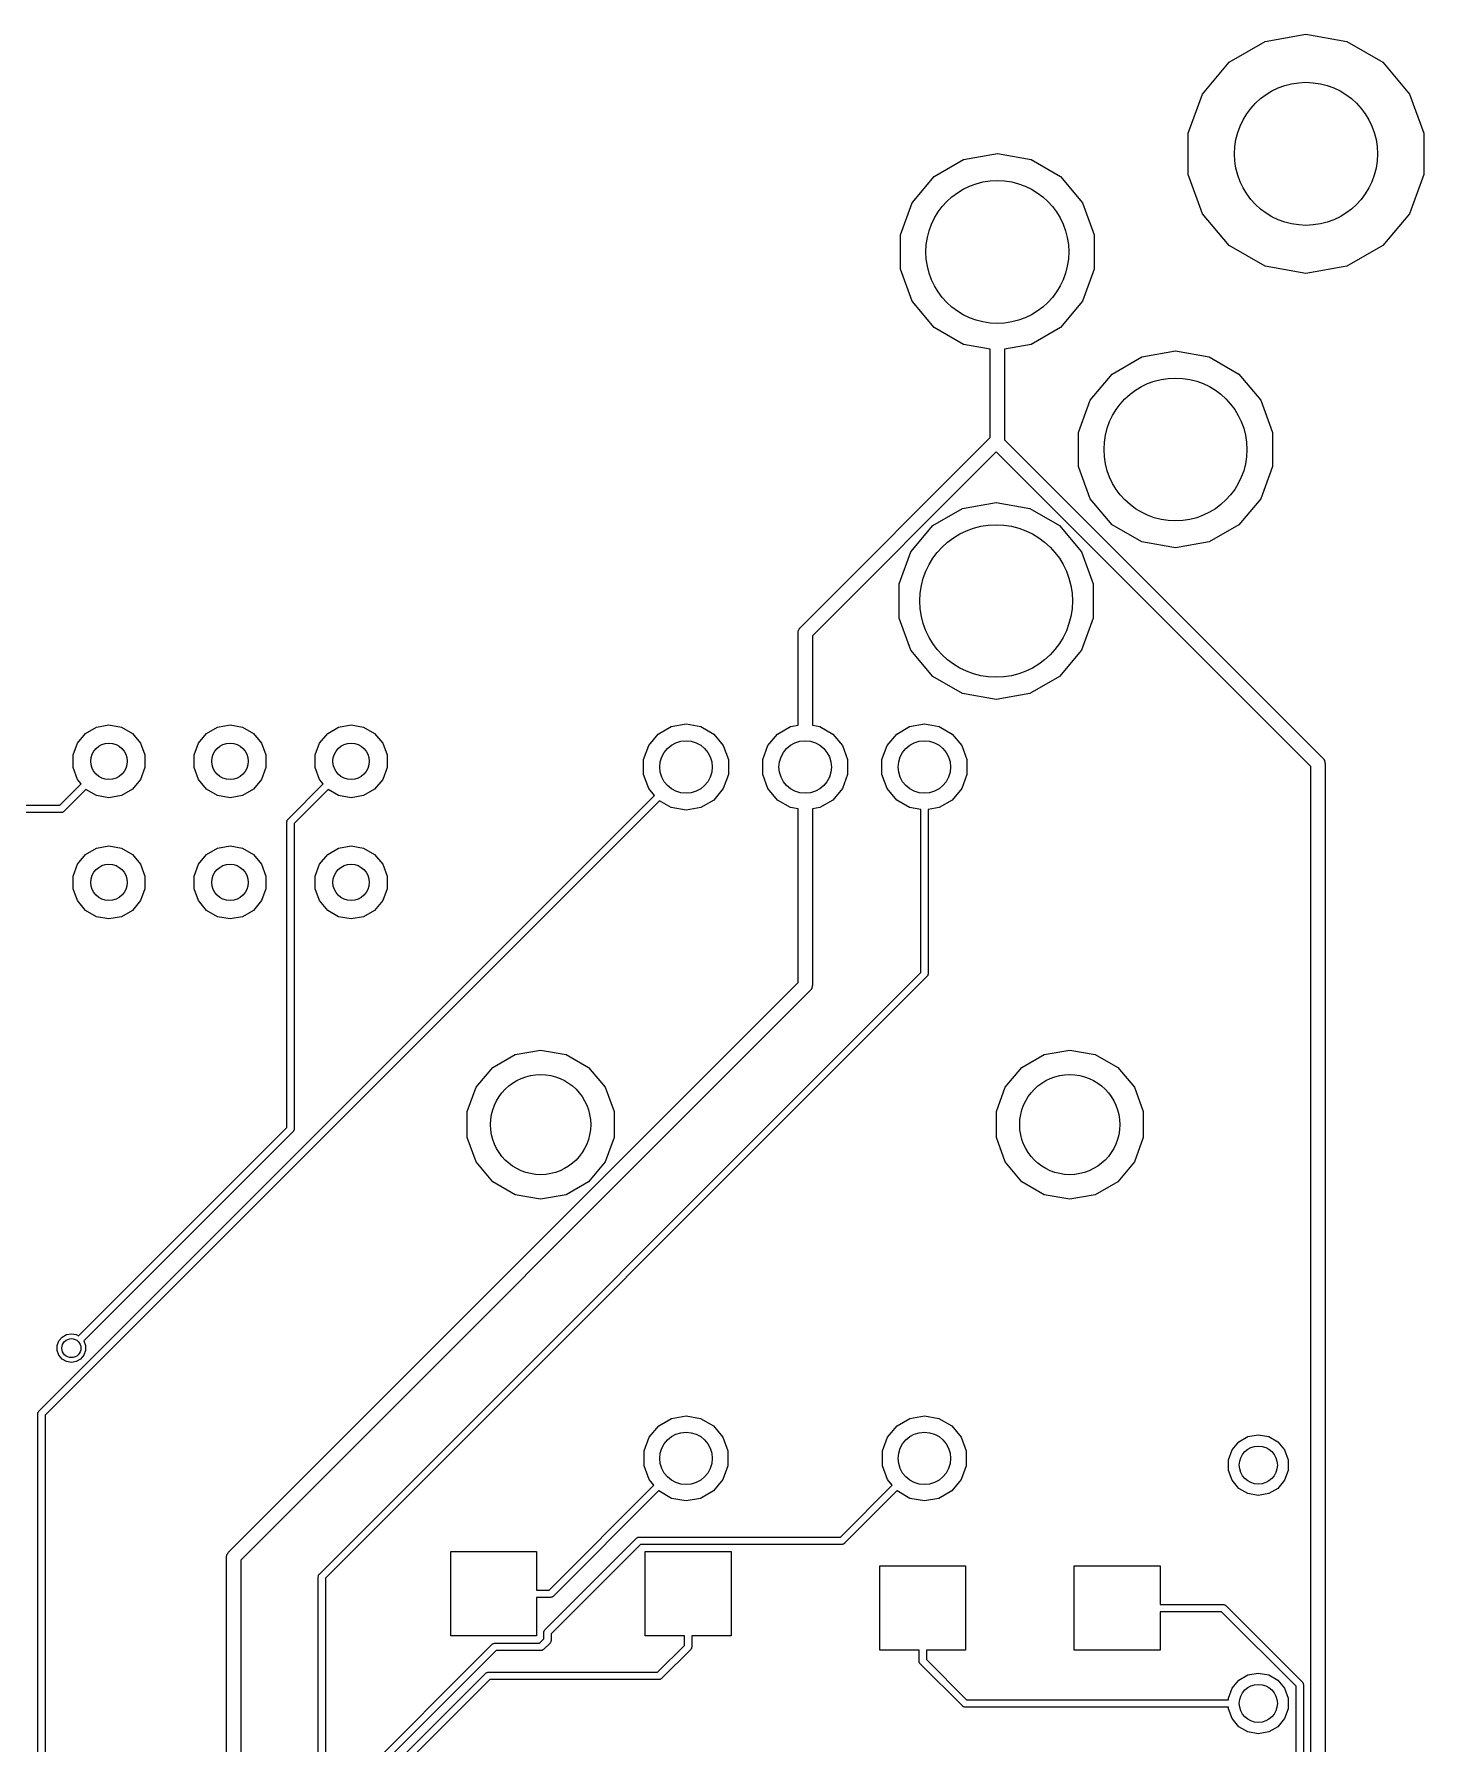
# Model space of a CAD drawing. Extents: x 0 to 100, y -163 to 0.
# Drawn here: x 70.82 to 99.97, y -35.85 to 0.01 of the extents above; entities that cross this region are included whole.
import ezdxf

# ---------------------------------------------------------------- set-up
doc = ezdxf.new("R2010")
doc.units = 0
doc.header["$MEASUREMENT"] = 0
doc.layers.add('BLACK', color=7, linetype='CONTINUOUS')

msp = doc.modelspace()

# ---------------------------------------------------------------- linework, layer by layer
at = {"layer": 'Black'}
for p, q in [((96.6417, -0.14179), (97.5, 0.00955)), ((97.5, 0.00955), (98.3583, -0.14179)), ((95.8869, -0.57757), (96.6417, -0.14179)), ((98.3583, -0.14179), (99.1131, -0.57757)), ((95.3267, -1.24523), (95.8869, -0.57757)), ((99.1131, -0.57757), (99.6733, -1.24523)), ((95.0286, -2.06422), (95.3267, -1.24523)), ((99.6733, -1.24523), (99.9714, -2.06422)), ((95.0286, -2.93578), (95.0286, -2.06422)), ((99.9714, -2.06422), (99.9714, -2.93578)), ((90.319, -2.61629), (91.0254, -2.49174)), ((91.0254, -2.49174), (91.7318, -2.61629)), ((89.6979, -2.97492), (90.319, -2.61629)), ((91.7318, -2.61629), (92.3529, -2.97492)), ((89.2368, -3.52437), (89.6979, -2.97492)), ((92.3529, -2.97492), (92.814, -3.52437)), ((95.3267, -3.75477), (95.0286, -2.93578)), ((99.9714, -2.93578), (99.6733, -3.75477)), ((88.9915, -4.19837), (89.2368, -3.52437)), ((92.814, -3.52437), (93.0593, -4.19837)), ((95.8869, -4.42243), (95.3267, -3.75477)), ((99.6733, -3.75477), (99.1131, -4.42243)), ((88.9915, -4.91563), (88.9915, -4.19837)), ((93.0593, -4.19837), (93.0593, -4.91563)), ((96.6417, -4.85821), (95.8869, -4.42243)), ((99.1131, -4.42243), (98.3583, -4.85821)), ((89.2368, -5.58963), (88.9915, -4.91563)), ((93.0593, -4.91563), (92.814, -5.58963)), ((97.5, -5.00955), (96.6417, -4.85821)), ((98.3583, -4.85821), (97.5, -5.00955)), ((89.6979, -6.13908), (89.2368, -5.58963)), ((92.814, -5.58963), (92.3529, -6.13908)), ((90.319, -6.49771), (89.6979, -6.13908)), ((92.3529, -6.13908), (91.7318, -6.49771)), ((90.8754, -6.59581), (90.319, -6.49771)), ((90.8754, -8.45247), (90.8754, -6.59581)), ((91.7318, -6.49771), (91.1754, -6.59581)), ((91.1754, -6.59581), (91.1754, -8.49847)), ((93.4341, -7.11792), (94.0552, -6.75929)), ((94.0552, -6.75929), (94.7616, -6.63474)), ((94.7616, -6.63474), (95.468, -6.75929)), ((95.468, -6.75929), (96.0891, -7.11792)), ((92.973, -7.66737), (93.4341, -7.11792)), ((96.0891, -7.11792), (96.5502, -7.66737)), ((92.7277, -8.34137), (92.973, -7.66737)), ((96.5502, -7.66737), (96.7955, -8.34137)), ((86.8889, -12.4389), (90.8754, -8.45247)), ((91.1754, -8.49847), (97.8549, -15.1779)), ((92.7277, -9.05863), (92.7277, -8.34137)), ((96.7955, -8.34137), (96.7955, -9.05863)), ((91.0024, -8.74973), (87.145, -12.6071)), ((97.5988, -15.3461), (91.0024, -8.74973)), ((92.973, -9.73263), (92.7277, -9.05863)), ((96.7955, -9.05863), (96.5502, -9.73263)), ((89.6725, -10.2957), (90.2936, -9.93709)), ((90.2936, -9.93709), (91, -9.81254)), ((91, -9.81254), (91.7064, -9.93709)), ((91.7064, -9.93709), (92.3275, -10.2957)), ((93.4341, -10.2821), (92.973, -9.73263)), ((96.5502, -9.73263), (96.0891, -10.2821)), ((89.2114, -10.8452), (89.6725, -10.2957)), ((92.3275, -10.2957), (92.7886, -10.8452)), ((94.0552, -10.6407), (93.4341, -10.2821)), ((96.0891, -10.2821), (95.468, -10.6407)), ((94.7616, -10.7653), (94.0552, -10.6407)), ((95.468, -10.6407), (94.7616, -10.7653)), ((88.9661, -11.5192), (89.2114, -10.8452)), ((92.7886, -10.8452), (93.0339, -11.5192)), ((88.9661, -12.2364), (88.9661, -11.5192)), ((93.0339, -11.5192), (93.0339, -12.2364)), ((86.845, -12.545), (86.8461, -12.5385)), ((86.845, -14.483), (86.845, -12.545)), ((86.8456, -12.5319), (86.8506, -12.513)), ((86.8461, -12.5385), (86.8456, -12.5319)), ((86.8506, -12.513), (86.854, -12.4937)), ((86.854, -12.4937), (86.8573, -12.488)), ((86.8573, -12.488), (86.8591, -12.4816)), ((86.8591, -12.4816), (86.8703, -12.4656)), ((86.8703, -12.4656), (86.8801, -12.4486)), ((86.8801, -12.4486), (86.8851, -12.4443)), ((86.8851, -12.4443), (86.8889, -12.4389)), ((89.2114, -12.9104), (88.9661, -12.2364)), ((93.0339, -12.2364), (92.7886, -12.9104)), ((87.145, -12.6071), (87.145, -14.483)), ((89.6725, -13.4599), (89.2114, -12.9104)), ((92.7886, -12.9104), (92.3275, -13.4599)), ((90.2936, -13.8185), (89.6725, -13.4599)), ((92.3275, -13.4599), (91.7064, -13.8185)), ((91, -13.9431), (90.2936, -13.8185)), ((91.7064, -13.8185), (91, -13.9431)), ((71.7276, -14.8575), (71.8983, -14.654)), ((71.8983, -14.654), (72.1284, -14.5212)), ((72.1284, -14.5212), (72.39, -14.4751)), ((72.39, -14.4751), (72.6516, -14.5212)), ((72.6516, -14.5212), (72.8817, -14.654)), ((72.8817, -14.654), (73.0524, -14.8575)), ((74.2676, -14.8575), (74.4383, -14.654)), ((74.4383, -14.654), (74.6684, -14.5212)), ((74.6684, -14.5212), (74.93, -14.4751)), ((74.93, -14.4751), (75.1916, -14.5212)), ((75.1916, -14.5212), (75.4217, -14.654)), ((75.4217, -14.654), (75.5924, -14.8575)), ((76.8076, -14.8575), (76.9783, -14.654)), ((76.9783, -14.654), (77.2084, -14.5212)), ((77.2084, -14.5212), (77.47, -14.4751)), ((77.47, -14.4751), (77.7316, -14.5212)), ((77.7316, -14.5212), (77.9617, -14.654)), ((77.9617, -14.654), (78.1324, -14.8575)), ((83.7126, -14.9083), (83.9143, -14.6679)), ((83.9143, -14.6679), (84.186, -14.511)), ((84.186, -14.511), (84.495, -14.4566)), ((84.495, -14.4566), (84.804, -14.511)), ((84.804, -14.511), (85.0757, -14.6679)), ((85.0757, -14.6679), (85.2774, -14.9083)), ((86.2126, -14.9083), (86.4143, -14.6679)), ((86.4143, -14.6679), (86.686, -14.511)), ((86.686, -14.511), (86.845, -14.483)), ((87.145, -14.483), (87.304, -14.511)), ((87.304, -14.511), (87.5757, -14.6679)), ((87.5757, -14.6679), (87.7774, -14.9083)), ((88.7126, -14.9083), (88.9143, -14.6679)), ((88.9143, -14.6679), (89.186, -14.511)), ((89.186, -14.511), (89.495, -14.4566)), ((89.495, -14.4566), (89.804, -14.511)), ((89.804, -14.511), (90.0757, -14.6679)), ((90.0757, -14.6679), (90.2774, -14.9083)), ((71.6367, -15.1072), (71.7276, -14.8575)), ((73.0524, -14.8575), (73.1433, -15.1072)), ((74.1767, -15.1072), (74.2676, -14.8575)), ((75.5924, -14.8575), (75.6833, -15.1072)), ((76.7167, -15.1072), (76.8076, -14.8575)), ((78.1324, -14.8575), (78.2233, -15.1072)), ((83.6053, -15.2031), (83.7126, -14.9083)), ((85.2774, -14.9083), (85.3847, -15.2031)), ((86.1053, -15.2031), (86.2126, -14.9083)), ((87.7774, -14.9083), (87.8847, -15.2031)), ((88.6053, -15.2031), (88.7126, -14.9083)), ((90.2774, -14.9083), (90.3847, -15.2031)), ((71.6367, -15.3728), (71.6367, -15.1072)), ((71.7276, -15.6225), (71.6367, -15.3728)), ((73.1433, -15.3728), (73.0524, -15.6225)), ((73.1433, -15.1072), (73.1433, -15.3728)), ((74.1767, -15.3728), (74.1767, -15.1072)), ((74.2676, -15.6225), (74.1767, -15.3728)), ((75.6833, -15.3728), (75.5924, -15.6225)), ((75.6833, -15.1072), (75.6833, -15.3728)), ((76.7167, -15.3728), (76.7167, -15.1072)), ((76.8076, -15.6225), (76.7167, -15.3728)), ((78.2233, -15.3728), (78.1324, -15.6225)), ((78.2233, -15.1072), (78.2233, -15.3728)), ((83.6053, -15.5169), (83.6053, -15.2031)), ((85.3847, -15.2031), (85.3847, -15.5169)), ((86.1053, -15.5169), (86.1053, -15.2031)), ((87.8847, -15.2031), (87.8847, -15.5169)), ((88.6053, -15.5169), (88.6053, -15.2031)), ((90.3847, -15.2031), (90.3847, -15.5169)), ((97.5988, -40.6), (97.5988, -15.3461)), ((97.8549, -15.1779), (97.8587, -15.1833)), ((97.8587, -15.1833), (97.8637, -15.1876)), ((97.8637, -15.1876), (97.8735, -15.2046)), ((97.8735, -15.2046), (97.8847, -15.2206)), ((97.8847, -15.2206), (97.8865, -15.227)), ((97.8865, -15.227), (97.8898, -15.2327)), ((97.8898, -15.2327), (97.8932, -15.252)), ((97.8932, -15.252), (97.8982, -15.2709)), ((97.8982, -15.2709), (97.8977, -15.2775)), ((97.8977, -15.2775), (97.8988, -15.284)), ((97.8988, -15.284), (97.8988, -40.45)), ((71.3591, -16.1631), (71.8061, -15.7161)), ((71.8061, -15.7161), (71.7276, -15.6225)), ((73.0524, -15.6225), (72.8817, -15.826)), ((74.4383, -15.826), (74.2676, -15.6225)), ((75.5924, -15.6225), (75.4217, -15.826)), ((76.1462, -16.456), (76.8861, -15.7161)), ((76.8861, -15.7161), (76.8076, -15.6225)), ((78.1324, -15.6225), (77.9617, -15.826)), ((83.7126, -15.8117), (83.6053, -15.5169)), ((85.3847, -15.5169), (85.2774, -15.8117)), ((86.2126, -15.8117), (86.1053, -15.5169)), ((87.8847, -15.5169), (87.7774, -15.8117)), ((88.7126, -15.8117), (88.6053, -15.5169)), ((90.3847, -15.5169), (90.2774, -15.8117)), ((70.9206, -28.8701), (83.8342, -15.9566)), ((83.9396, -16.0667), (71.0507, -28.9556)), ((71.9069, -15.8309), (71.4446, -16.2932)), ((72.1284, -15.9588), (71.9069, -15.8309)), ((72.39, -16.0049), (72.1284, -15.9588)), ((72.6516, -15.9588), (72.39, -16.0049)), ((72.8817, -15.826), (72.6516, -15.9588)), ((74.6684, -15.9588), (74.4383, -15.826)), ((74.93, -16.0049), (74.6684, -15.9588)), ((75.1916, -15.9588), (74.93, -16.0049)), ((75.4217, -15.826), (75.1916, -15.9588)), ((76.9869, -15.8309), (76.2763, -16.5415)), ((77.2084, -15.9588), (76.9869, -15.8309)), ((77.47, -16.0049), (77.2084, -15.9588)), ((77.7316, -15.9588), (77.47, -16.0049)), ((77.9617, -15.826), (77.7316, -15.9588)), ((83.8342, -15.9566), (83.7126, -15.8117)), ((84.186, -16.209), (83.9396, -16.0667)), ((85.0757, -16.0521), (84.804, -16.209)), ((85.2774, -15.8117), (85.0757, -16.0521)), ((86.4143, -16.0521), (86.2126, -15.8117)), ((86.686, -16.209), (86.4143, -16.0521)), ((87.5757, -16.0521), (87.304, -16.209)), ((87.7774, -15.8117), (87.5757, -16.0521)), ((88.9143, -16.0521), (88.7126, -15.8117)), ((89.186, -16.209), (88.9143, -16.0521)), ((90.0757, -16.0521), (89.804, -16.209)), ((90.2774, -15.8117), (90.0757, -16.0521)), ((71.3907, -16.3155), (63.39, -16.3155)), ((63.4216, -16.1631), (71.3591, -16.1631)), ((71.394, -16.3149), (71.3907, -16.3155)), ((71.3973, -16.3152), (71.394, -16.3149)), ((71.407, -16.3126), (71.3973, -16.3152)), ((71.4168, -16.3109), (71.407, -16.3126)), ((71.4197, -16.3092), (71.4168, -16.3109)), ((71.4229, -16.3084), (71.4197, -16.3092)), ((71.4311, -16.3026), (71.4229, -16.3084)), ((71.4397, -16.2977), (71.4311, -16.3026)), ((71.4418, -16.2951), (71.4397, -16.2977)), ((71.4446, -16.2932), (71.4418, -16.2951)), ((76.1242, -16.5033), (76.1268, -16.4936)), ((76.1268, -16.4936), (76.1285, -16.4838)), ((76.1285, -16.4838), (76.1302, -16.4809)), ((76.1302, -16.4809), (76.131, -16.4777)), ((76.131, -16.4777), (76.1368, -16.4695)), ((76.1368, -16.4695), (76.1417, -16.4609)), ((76.1417, -16.4609), (76.1443, -16.4588)), ((76.1443, -16.4588), (76.1462, -16.456)), ((84.495, -16.2634), (84.186, -16.209)), ((84.804, -16.209), (84.495, -16.2634)), ((86.845, -16.237), (86.686, -16.209)), ((86.845, -19.8794), (86.845, -16.237)), ((87.304, -16.209), (87.145, -16.237)), ((87.145, -16.237), (87.145, -19.9415)), ((89.4188, -16.25), (89.186, -16.209)), ((89.4188, -19.6704), (89.4188, -16.25)), ((89.804, -16.209), (89.5712, -16.25)), ((89.5712, -16.25), (89.5712, -19.702)), ((76.1239, -16.5099), (76.1245, -16.5066)), ((76.1239, -22.9187), (76.1239, -16.5099)), ((76.1245, -16.5066), (76.1242, -16.5033)), ((76.2763, -16.5415), (76.2763, -22.9503)), ((71.7276, -17.3975), (71.8983, -17.194)), ((71.8983, -17.194), (72.1284, -17.0612)), ((72.1284, -17.0612), (72.39, -17.0151)), ((72.39, -17.0151), (72.6516, -17.0612)), ((72.6516, -17.0612), (72.8817, -17.194)), ((72.8817, -17.194), (73.0524, -17.3975)), ((74.2676, -17.3975), (74.4383, -17.194)), ((74.4383, -17.194), (74.6684, -17.0612)), ((74.6684, -17.0612), (74.93, -17.0151)), ((74.93, -17.0151), (75.1916, -17.0612)), ((75.1916, -17.0612), (75.4217, -17.194)), ((75.4217, -17.194), (75.5924, -17.3975)), ((76.8076, -17.3975), (76.9783, -17.194)), ((76.9783, -17.194), (77.2084, -17.0612)), ((77.2084, -17.0612), (77.47, -17.0151)), ((77.47, -17.0151), (77.7316, -17.0612)), ((77.7316, -17.0612), (77.9617, -17.194)), ((77.9617, -17.194), (78.1324, -17.3975)), ((71.6367, -17.6472), (71.7276, -17.3975)), ((73.0524, -17.3975), (73.1433, -17.6472)), ((74.1767, -17.6472), (74.2676, -17.3975)), ((75.5924, -17.3975), (75.6833, -17.6472)), ((76.7167, -17.6472), (76.8076, -17.3975)), ((78.1324, -17.3975), (78.2233, -17.6472)), ((71.6367, -17.9128), (71.6367, -17.6472)), ((71.7276, -18.1625), (71.6367, -17.9128)), ((73.1433, -17.9128), (73.0524, -18.1625)), ((73.1433, -17.6472), (73.1433, -17.9128)), ((74.1767, -17.9128), (74.1767, -17.6472)), ((74.2676, -18.1625), (74.1767, -17.9128)), ((75.6833, -17.9128), (75.5924, -18.1625)), ((75.6833, -17.6472), (75.6833, -17.9128)), ((76.7167, -17.9128), (76.7167, -17.6472)), ((76.8076, -18.1625), (76.7167, -17.9128)), ((78.2233, -17.9128), (78.1324, -18.1625)), ((78.2233, -17.6472), (78.2233, -17.9128)), ((71.8983, -18.366), (71.7276, -18.1625)), ((73.0524, -18.1625), (72.8817, -18.366)), ((74.4383, -18.366), (74.2676, -18.1625)), ((75.5924, -18.1625), (75.4217, -18.366)), ((76.9783, -18.366), (76.8076, -18.1625)), ((78.1324, -18.1625), (77.9617, -18.366)), ((72.1284, -18.4988), (71.8983, -18.366)), ((72.39, -18.5449), (72.1284, -18.4988)), ((72.6516, -18.4988), (72.39, -18.5449)), ((72.8817, -18.366), (72.6516, -18.4988)), ((74.6684, -18.4988), (74.4383, -18.366)), ((74.93, -18.5449), (74.6684, -18.4988)), ((75.1916, -18.4988), (74.93, -18.5449)), ((75.4217, -18.366), (75.1916, -18.4988)), ((77.2084, -18.4988), (76.9783, -18.366)), ((77.47, -18.5449), (77.2084, -18.4988)), ((77.7316, -18.4988), (77.47, -18.5449)), ((77.9617, -18.366), (77.7316, -18.4988)), ((76.8041, -32.2851), (89.4188, -19.6704)), ((89.5683, -19.7183), (89.5666, -19.7281)), ((89.5709, -19.7086), (89.5683, -19.7183)), ((89.5712, -19.702), (89.5706, -19.7053)), ((89.5706, -19.7053), (89.5709, -19.7086)), ((74.8991, -31.8252), (86.845, -19.8794)), ((87.1011, -20.0476), (75.1552, -31.9934)), ((89.5489, -19.7559), (76.9342, -32.3706)), ((87.1049, -20.0422), (87.1011, -20.0476)), ((87.1099, -20.0379), (87.1049, -20.0422)), ((87.1197, -20.0209), (87.1099, -20.0379)), ((87.1309, -20.0049), (87.1197, -20.0209)), ((87.1327, -19.9985), (87.1309, -20.0049)), ((87.136, -19.9928), (87.1327, -19.9985)), ((87.1394, -19.9735), (87.136, -19.9928)), ((87.1444, -19.9546), (87.1394, -19.9735)), ((87.145, -19.9415), (87.1439, -19.948)), ((87.1439, -19.948), (87.1444, -19.9546)), ((89.5508, -19.7531), (89.5489, -19.7559)), ((89.5534, -19.751), (89.5508, -19.7531)), ((89.5583, -19.7424), (89.5534, -19.751)), ((89.5641, -19.7342), (89.5583, -19.7424)), ((89.5649, -19.731), (89.5641, -19.7342)), ((89.5666, -19.7281), (89.5649, -19.731)), ((80.4397, -21.6619), (80.9101, -21.3904)), ((80.9101, -21.3904), (81.445, -21.296)), ((81.445, -21.296), (81.9799, -21.3904)), ((81.9799, -21.3904), (82.4503, -21.6619)), ((91.5397, -21.6619), (92.0101, -21.3904)), ((92.0101, -21.3904), (92.545, -21.296)), ((92.545, -21.296), (93.0799, -21.3904)), ((93.0799, -21.3904), (93.5503, -21.6619)), ((80.0906, -22.078), (80.4397, -21.6619)), ((82.4503, -21.6619), (82.7994, -22.078)), ((91.1906, -22.078), (91.5397, -21.6619)), ((93.5503, -21.6619), (93.8994, -22.078)), ((79.9048, -22.5884), (80.0906, -22.078)), ((82.7994, -22.078), (82.9852, -22.5884)), ((91.0048, -22.5884), (91.1906, -22.078)), ((93.8994, -22.078), (94.0852, -22.5884)), ((79.9048, -23.1316), (79.9048, -22.5884)), ((82.9852, -22.5884), (82.9852, -23.1316)), ((91.0048, -23.1316), (91.0048, -22.5884)), ((94.0852, -22.5884), (94.0852, -23.1316)), ((71.7515, -27.2912), (76.1239, -22.9187)), ((76.254, -23.0042), (71.8624, -27.3958)), ((76.2559, -23.0014), (76.254, -23.0042)), ((76.2585, -22.9993), (76.2559, -23.0014)), ((76.2634, -22.9907), (76.2585, -22.9993)), ((76.2692, -22.9825), (76.2634, -22.9907)), ((76.27, -22.9793), (76.2692, -22.9825)), ((76.2717, -22.9764), (76.27, -22.9793)), ((76.2734, -22.9666), (76.2717, -22.9764)), ((76.276, -22.9569), (76.2734, -22.9666)), ((76.2763, -22.9503), (76.2757, -22.9536)), ((76.2757, -22.9536), (76.276, -22.9569)), ((80.0906, -23.642), (79.9048, -23.1316)), ((82.9852, -23.1316), (82.7994, -23.642)), ((91.1906, -23.642), (91.0048, -23.1316)), ((94.0852, -23.1316), (93.8994, -23.642)), ((80.4397, -24.0581), (80.0906, -23.642)), ((82.7994, -23.642), (82.4503, -24.0581)), ((91.5397, -24.0581), (91.1906, -23.642)), ((93.8994, -23.642), (93.5503, -24.0581)), ((80.9101, -24.3296), (80.4397, -24.0581)), ((81.445, -24.424), (80.9101, -24.3296)), ((81.9799, -24.3296), (81.445, -24.424)), ((82.4503, -24.0581), (81.9799, -24.3296)), ((92.0101, -24.3296), (91.5397, -24.0581)), ((92.545, -24.424), (92.0101, -24.3296)), ((93.0799, -24.3296), (92.545, -24.424)), ((93.5503, -24.0581), (93.0799, -24.3296)), ((71.4997, -27.2647), (71.6027, -27.2466)), ((71.6027, -27.2466), (71.7057, -27.2647)), ((71.3061, -27.4954), (71.3419, -27.3971)), ((71.3061, -27.6), (71.3061, -27.4954)), ((71.3419, -27.6983), (71.3061, -27.6)), ((71.3419, -27.3971), (71.4091, -27.317)), ((71.4091, -27.317), (71.4997, -27.2647)), ((71.7057, -27.2647), (71.7515, -27.2912)), ((71.8624, -27.3958), (71.8635, -27.3971)), ((71.8635, -27.3971), (71.8993, -27.4954)), ((71.8993, -27.6), (71.8635, -27.6983)), ((71.8993, -27.4954), (71.8993, -27.6)), ((71.4091, -27.7784), (71.3419, -27.6983)), ((71.4997, -27.8307), (71.4091, -27.7784)), ((71.6027, -27.8488), (71.4997, -27.8307)), ((71.7057, -27.8307), (71.6027, -27.8488)), ((71.7963, -27.7784), (71.7057, -27.8307)), ((71.8635, -27.6983), (71.7963, -27.7784)), ((70.8983, -28.924), (70.8989, -28.9207)), ((70.8983, -47.8079), (70.8983, -28.924)), ((70.8986, -28.9174), (70.9012, -28.9077)), ((70.8989, -28.9207), (70.8986, -28.9174)), ((70.9012, -28.9077), (70.9029, -28.8979)), ((70.9029, -28.8979), (70.9046, -28.895)), ((70.9046, -28.895), (70.9054, -28.8918)), ((70.9054, -28.8918), (70.9112, -28.8836)), ((70.9112, -28.8836), (70.9161, -28.875)), ((70.9161, -28.875), (70.9187, -28.8729)), ((70.9187, -28.8729), (70.9206, -28.8701)), ((71.0507, -28.9556), (71.0507, -47.8395)), ((83.9214, -29.1764), (84.1898, -29.0214)), ((84.1898, -29.0214), (84.495, -28.9676)), ((84.495, -28.9676), (84.8002, -29.0214)), ((84.8002, -29.0214), (85.0686, -29.1764)), ((88.9214, -29.1764), (89.1898, -29.0214)), ((89.1898, -29.0214), (89.495, -28.9676)), ((89.495, -28.9676), (89.8002, -29.0214)), ((89.8002, -29.0214), (90.0686, -29.1764)), ((83.7222, -29.4138), (83.9214, -29.1764)), ((85.0686, -29.1764), (85.2678, -29.4138)), ((88.7222, -29.4138), (88.9214, -29.1764)), ((90.0686, -29.1764), (90.2678, -29.4138)), ((96.0903, -29.5123), (96.282, -29.4017)), ((96.282, -29.4017), (96.5, -29.3632)), ((96.5, -29.3632), (96.718, -29.4017)), ((96.718, -29.4017), (96.9097, -29.5123)), ((83.6162, -29.705), (83.7222, -29.4138)), ((83.6162, -30.015), (83.6162, -29.705)), ((85.2678, -29.4138), (85.3738, -29.705)), ((85.3738, -29.705), (85.3738, -30.015)), ((88.6162, -29.705), (88.7222, -29.4138)), ((88.6162, -30.015), (88.6162, -29.705)), ((90.2678, -29.4138), (90.3738, -29.705)), ((90.3738, -29.705), (90.3738, -30.015)), ((95.8723, -29.89), (95.948, -29.6819)), ((95.948, -29.6819), (96.0903, -29.5123)), ((96.9097, -29.5123), (97.052, -29.6819)), ((97.052, -29.6819), (97.1277, -29.89)), ((83.7222, -30.3062), (83.6162, -30.015)), ((85.3738, -30.015), (85.2678, -30.3062)), ((88.7222, -30.3062), (88.6162, -30.015)), ((90.3738, -30.015), (90.2678, -30.3062)), ((95.8723, -30.1113), (95.8723, -29.89)), ((95.948, -30.3194), (95.8723, -30.1113)), ((97.1277, -30.1113), (97.052, -30.3194)), ((97.1277, -29.89), (97.1277, -30.1113)), ((81.6234, -32.6238), (83.822, -30.4252)), ((83.822, -30.4252), (83.7222, -30.3062)), ((85.2678, -30.3062), (85.0686, -30.5436)), ((87.7363, -31.5109), (88.822, -30.4252)), ((88.822, -30.4252), (88.7222, -30.3062)), ((90.2678, -30.3062), (90.0686, -30.5436)), ((96.0903, -30.4889), (95.948, -30.3194)), ((97.052, -30.3194), (96.9097, -30.4889)), ((83.9204, -30.5424), (81.7089, -32.7539)), ((83.9214, -30.5436), (83.9204, -30.5424)), ((84.1898, -30.6986), (83.9214, -30.5436)), ((84.495, -30.7524), (84.1898, -30.6986)), ((84.8002, -30.6986), (84.495, -30.7524)), ((85.0686, -30.5436), (84.8002, -30.6986)), ((88.9204, -30.5424), (87.8218, -31.641)), ((88.9214, -30.5436), (88.9204, -30.5424)), ((89.1898, -30.6986), (88.9214, -30.5436)), ((89.495, -30.7524), (89.1898, -30.6986)), ((89.8002, -30.6986), (89.495, -30.7524)), ((90.0686, -30.5436), (89.8002, -30.6986)), ((96.282, -30.5996), (96.0903, -30.4889)), ((96.5, -30.6381), (96.282, -30.5996)), ((96.718, -30.5996), (96.5, -30.6381)), ((96.9097, -30.4889), (96.718, -30.5996)), ((81.5347, -33.4536), (83.4551, -31.5332)), ((83.4551, -31.5332), (83.4579, -31.5313)), ((83.4579, -31.5313), (83.46, -31.5287)), ((83.46, -31.5287), (83.4686, -31.5237)), ((83.4686, -31.5237), (83.4768, -31.518)), ((83.4768, -31.518), (83.48, -31.5172)), ((83.48, -31.5172), (83.4829, -31.5155)), ((83.4829, -31.5155), (83.4927, -31.5138)), ((83.4927, -31.5138), (83.5024, -31.5112)), ((83.5024, -31.5112), (83.5057, -31.5115)), ((83.5057, -31.5115), (83.509, -31.5109)), ((83.509, -31.5109), (87.7363, -31.5109)), ((74.8558, -31.9182), (74.8608, -31.8993)), ((74.8608, -31.8993), (74.8642, -31.88)), ((74.8642, -31.88), (74.8675, -31.8743)), ((74.8675, -31.8743), (74.8693, -31.8679)), ((74.8693, -31.8679), (74.8805, -31.8519)), ((74.8805, -31.8519), (74.8903, -31.8349)), ((74.8903, -31.8349), (74.8953, -31.8306)), ((74.8953, -31.8306), (74.8991, -31.8252)), ((79.5612, -33.5839), (79.5612, -31.8161)), ((79.5612, -31.8161), (81.3595, -31.8161)), ((81.3595, -31.8161), (81.3595, -32.6238)), ((83.5406, -31.6633), (81.6648, -33.5391)), ((87.7679, -31.6633), (83.5406, -31.6633)), ((83.6405, -33.5839), (83.6405, -31.8161)), ((83.6405, -31.8161), (85.4388, -31.8161)), ((85.4388, -31.8161), (85.4388, -33.5839)), ((87.7712, -31.6627), (87.7679, -31.6633)), ((87.7745, -31.663), (87.7712, -31.6627)), ((87.7842, -31.6604), (87.7745, -31.663)), ((87.794, -31.6587), (87.7842, -31.6604)), ((87.7969, -31.657), (87.794, -31.6587)), ((87.8001, -31.6562), (87.7969, -31.657)), ((87.8083, -31.6504), (87.8001, -31.6562)), ((87.8169, -31.6455), (87.8083, -31.6504)), ((87.819, -31.6429), (87.8169, -31.6455)), ((87.8218, -31.641), (87.819, -31.6429)), ((74.8552, -31.9313), (74.8563, -31.9248)), ((74.8552, -40.45), (74.8552, -31.9313)), ((74.8563, -31.9248), (74.8558, -31.9182)), ((75.1552, -31.9934), (75.1552, -40.6)), ((88.5612, -33.8839), (88.5612, -32.1161)), ((88.5612, -32.1161), (90.3595, -32.1161)), ((90.3595, -32.1161), (90.3595, -33.8839)), ((92.6405, -33.8839), (92.6405, -32.1161)), ((92.6405, -32.1161), (94.4388, -32.1161)), ((94.4388, -32.1161), (94.4388, -32.9238)), ((76.7818, -32.339), (76.7824, -32.3357)), ((76.7818, -65.9953), (76.7818, -32.339)), ((76.7821, -32.3324), (76.7847, -32.3227)), ((76.7824, -32.3357), (76.7821, -32.3324)), ((76.7847, -32.3227), (76.7864, -32.3129)), ((76.7864, -32.3129), (76.7881, -32.31)), ((76.7881, -32.31), (76.7889, -32.3068)), ((76.7889, -32.3068), (76.7947, -32.2986)), ((76.7947, -32.2986), (76.7996, -32.29)), ((76.7996, -32.29), (76.8022, -32.2879)), ((76.8022, -32.2879), (76.8041, -32.2851)), ((76.9342, -32.3706), (76.9342, -66.0269)), ((81.3595, -32.6238), (81.6234, -32.6238)), ((81.655, -32.7762), (81.3595, -32.7762)), ((81.3595, -32.7762), (81.3595, -33.5839)), ((81.6583, -32.7756), (81.655, -32.7762)), ((81.6616, -32.7759), (81.6583, -32.7756)), ((81.6713, -32.7733), (81.6616, -32.7759)), ((81.6811, -32.7716), (81.6713, -32.7733)), ((81.684, -32.7699), (81.6811, -32.7716)), ((81.6872, -32.7691), (81.684, -32.7699)), ((81.6954, -32.7633), (81.6872, -32.7691)), ((81.704, -32.7584), (81.6954, -32.7633)), ((81.7061, -32.7558), (81.704, -32.7584)), ((81.7089, -32.7539), (81.7061, -32.7558)), ((94.4388, -32.9238), (95.7621, -32.9238)), ((95.7621, -32.9238), (95.7654, -32.9244)), ((95.7654, -32.9244), (95.7687, -32.9241)), ((95.7687, -32.9241), (95.7784, -32.9267)), ((95.7784, -32.9267), (95.7882, -32.9284)), ((95.7882, -32.9284), (95.7911, -32.9301)), ((95.7911, -32.9301), (95.7943, -32.9309)), ((95.7943, -32.9309), (95.8025, -32.9367)), ((95.8025, -32.9367), (95.8111, -32.9416)), ((95.8111, -32.9416), (95.8132, -32.9442)), ((95.8132, -32.9442), (95.816, -32.9461)), ((95.816, -32.9461), (97.4237, -34.5538)), ((95.7305, -33.0762), (94.4388, -33.0762)), ((94.4388, -33.0762), (94.4388, -33.8839)), ((97.2936, -34.6393), (95.7305, -33.0762)), ((81.3595, -33.5839), (79.5612, -33.5839)), ((81.4228, -33.7366), (81.5124, -33.647)), ((81.5124, -33.5075), (81.513, -33.5042)), ((81.5124, -33.647), (81.5124, -33.5075)), ((81.5127, -33.5009), (81.5153, -33.4912)), ((81.513, -33.5042), (81.5127, -33.5009)), ((81.5153, -33.4912), (81.517, -33.4814)), ((81.517, -33.4814), (81.5187, -33.4785)), ((81.5187, -33.4785), (81.5195, -33.4753)), ((81.5195, -33.4753), (81.5253, -33.4671)), ((81.5253, -33.4671), (81.5302, -33.4585)), ((81.5302, -33.4585), (81.5328, -33.4564)), ((81.5328, -33.4564), (81.5347, -33.4536)), ((81.6619, -33.6949), (81.6602, -33.7047)), ((81.6645, -33.6852), (81.6619, -33.6949)), ((81.6648, -33.6786), (81.6642, -33.6819)), ((81.6642, -33.6819), (81.6645, -33.6852)), ((81.6648, -33.5391), (81.6648, -33.6786)), ((84.4634, -33.5839), (83.6405, -33.5839)), ((84.4634, -33.7812), (84.4634, -33.5839)), ((85.4388, -33.5839), (84.6158, -33.5839)), ((84.6158, -33.5839), (84.6158, -33.8128)), ((77.2574, -36.9286), (80.4271, -33.7589)), ((80.5126, -33.889), (77.3875, -37.0141)), ((80.4271, -33.7589), (80.4299, -33.757)), ((80.4299, -33.757), (80.432, -33.7544)), ((80.432, -33.7544), (80.4406, -33.7494)), ((80.4406, -33.7494), (80.4488, -33.7437)), ((80.4488, -33.7437), (80.452, -33.7429)), ((80.452, -33.7429), (80.4549, -33.7412)), ((80.4549, -33.7412), (80.4647, -33.7395)), ((80.4647, -33.7395), (80.4744, -33.7369)), ((80.4744, -33.7369), (80.4777, -33.7372)), ((80.4777, -33.7372), (80.481, -33.7366)), ((80.481, -33.7366), (81.4228, -33.7366)), ((81.4544, -33.889), (80.5126, -33.889)), ((81.4577, -33.8884), (81.4544, -33.889)), ((81.461, -33.8887), (81.4577, -33.8884)), ((81.4707, -33.8861), (81.461, -33.8887)), ((81.4805, -33.8844), (81.4707, -33.8861)), ((81.4834, -33.8827), (81.4805, -33.8844)), ((81.4866, -33.8819), (81.4834, -33.8827)), ((81.4948, -33.8761), (81.4866, -33.8819)), ((81.5034, -33.8712), (81.4948, -33.8761)), ((81.5055, -33.8686), (81.5034, -33.8712)), ((81.5083, -33.8667), (81.5055, -33.8686)), ((81.6425, -33.7325), (81.5083, -33.8667)), ((81.6444, -33.7297), (81.6425, -33.7325)), ((81.647, -33.7276), (81.6444, -33.7297)), ((81.6519, -33.719), (81.647, -33.7276)), ((81.6577, -33.7108), (81.6519, -33.719)), ((81.6585, -33.7076), (81.6577, -33.7108)), ((81.6602, -33.7047), (81.6585, -33.7076)), ((83.8978, -34.3468), (84.4634, -33.7812)), ((84.5935, -33.8667), (83.9833, -34.4769)), ((84.5954, -33.8639), (84.5935, -33.8667)), ((84.598, -33.8618), (84.5954, -33.8639)), ((84.6029, -33.8532), (84.598, -33.8618)), ((84.6087, -33.845), (84.6029, -33.8532)), ((84.6095, -33.8418), (84.6087, -33.845)), ((84.6112, -33.8389), (84.6095, -33.8418)), ((84.6129, -33.8291), (84.6112, -33.8389)), ((84.6155, -33.8194), (84.6129, -33.8291)), ((84.6158, -33.8128), (84.6152, -33.8161)), ((84.6152, -33.8161), (84.6155, -33.8194)), ((89.3842, -33.8839), (88.5612, -33.8839)), ((89.3842, -34.1128), (89.3842, -33.8839)), ((90.3595, -33.8839), (89.5366, -33.8839)), ((89.5366, -33.8839), (89.5366, -34.0812)), ((94.4388, -33.8839), (92.6405, -33.8839)), ((78.5282, -36.1329), (80.292, -34.3691)), ((80.292, -34.3691), (80.2948, -34.3672)), ((80.2948, -34.3672), (80.2969, -34.3646)), ((80.2969, -34.3646), (80.3055, -34.3596)), ((80.3055, -34.3596), (80.3137, -34.3539)), ((80.3137, -34.3539), (80.3169, -34.3531)), ((80.3169, -34.3531), (80.3198, -34.3514)), ((80.3198, -34.3514), (80.3296, -34.3497)), ((80.3296, -34.3497), (80.3393, -34.3471)), ((80.3393, -34.3471), (80.3426, -34.3474)), ((80.3426, -34.3474), (80.3459, -34.3468)), ((80.3459, -34.3468), (83.8978, -34.3468)), ((89.3848, -34.1161), (89.3842, -34.1128)), ((89.3845, -34.1194), (89.3848, -34.1161)), ((89.3871, -34.1291), (89.3845, -34.1194)), ((89.3888, -34.1389), (89.3871, -34.1291)), ((89.3905, -34.1418), (89.3888, -34.1389)), ((89.3913, -34.145), (89.3905, -34.1418)), ((89.3971, -34.1532), (89.3913, -34.145)), ((89.402, -34.1618), (89.3971, -34.1532)), ((89.4046, -34.1639), (89.402, -34.1618)), ((89.4065, -34.1667), (89.4046, -34.1639)), ((90.2931, -35.0533), (89.4065, -34.1667)), ((89.5366, -34.0812), (90.3786, -34.9232)), ((96.0903, -34.5111), (96.282, -34.4004)), ((96.282, -34.4004), (96.5, -34.3619)), ((96.5, -34.3619), (96.718, -34.4004)), ((96.718, -34.4004), (96.9097, -34.5111)), ((80.3775, -34.4992), (78.6583, -36.2184)), ((83.9294, -34.4992), (80.3775, -34.4992)), ((83.9327, -34.4986), (83.9294, -34.4992)), ((83.936, -34.4989), (83.9327, -34.4986)), ((83.9457, -34.4963), (83.936, -34.4989)), ((83.9555, -34.4946), (83.9457, -34.4963)), ((83.9584, -34.4929), (83.9555, -34.4946)), ((83.9616, -34.4921), (83.9584, -34.4929)), ((83.9698, -34.4863), (83.9616, -34.4921)), ((83.9784, -34.4814), (83.9698, -34.4863)), ((83.9805, -34.4788), (83.9784, -34.4814)), ((83.9833, -34.4769), (83.9805, -34.4788)), ((95.8723, -34.8887), (95.948, -34.6806)), ((95.948, -34.6806), (96.0903, -34.5111)), ((96.9097, -34.5111), (97.052, -34.6806)), ((97.052, -34.6806), (97.1277, -34.8887)), ((97.2936, -41.7529), (97.2936, -34.6393)), ((97.4237, -34.5538), (97.4256, -34.5566)), ((97.4256, -34.5566), (97.4282, -34.5587)), ((97.4282, -34.5587), (97.4331, -34.5673)), ((97.4331, -34.5673), (97.4389, -34.5755)), ((97.4389, -34.5755), (97.4397, -34.5787)), ((97.4397, -34.5787), (97.4414, -34.5816)), ((97.4414, -34.5816), (97.4431, -34.5914)), ((97.4431, -34.5914), (97.4457, -34.6011)), ((97.4457, -34.6011), (97.4454, -34.6044)), ((97.4454, -34.6044), (97.446, -34.6077)), ((97.446, -34.6077), (97.446, -41.7845)), ((90.2959, -35.0552), (90.2931, -35.0533)), ((90.298, -35.0578), (90.2959, -35.0552)), ((90.3066, -35.0628), (90.298, -35.0578)), ((90.3148, -35.0685), (90.3066, -35.0628)), ((90.318, -35.0693), (90.3148, -35.0685)), ((90.3209, -35.071), (90.318, -35.0693)), ((90.3307, -35.0727), (90.3209, -35.071)), ((90.3404, -35.0753), (90.3307, -35.0727)), ((90.3437, -35.075), (90.3404, -35.0753)), ((90.347, -35.0756), (90.3437, -35.075)), ((95.8723, -35.0756), (90.347, -35.0756)), ((90.3786, -34.9232), (95.8723, -34.9232)), ((95.8723, -34.9232), (95.8723, -34.8887)), ((95.8723, -35.11), (95.8723, -35.0756)), ((95.948, -35.3181), (95.8723, -35.11)), ((97.1277, -35.11), (97.052, -35.3181)), ((97.1277, -34.8887), (97.1277, -35.11)), ((96.0903, -35.4877), (95.948, -35.3181)), ((96.282, -35.5983), (96.0903, -35.4877)), ((96.9097, -35.4877), (96.718, -35.5983)), ((97.052, -35.3181), (96.9097, -35.4877)), ((96.5, -35.6368), (96.282, -35.5983)), ((96.718, -35.5983), (96.5, -35.6368))]:
    msp.add_line(p, q, dxfattribs=at)
for centre, radius in [((97.5, -2.5), 1.5), ((91.0254, -4.557), 1.4986), ((94.7616, -8.7), 1.4986), ((91, -11.8778), 1.6), ((72.39, -15.24), 0.381), ((74.93, -15.24), 0.381), ((77.47, -15.24), 0.381), ((84.495, -15.36), 0.55), ((86.995, -15.36), 0.55), ((89.495, -15.36), 0.55), ((72.39, -17.78), 0.381), ((74.93, -17.78), 0.381), ((77.47, -17.78), 0.381), ((81.445, -22.86), 1.05), ((92.545, -22.86), 1.05), ((71.6027, -27.5477), 0.2), ((84.495, -29.86), 0.55), ((89.495, -29.86), 0.55), ((96.5, -30.0006), 0.39878), ((96.5, -34.9994), 0.39878)]:
    msp.add_circle(centre, radius, dxfattribs=at)

doc.saveas('drawing.dxf')
